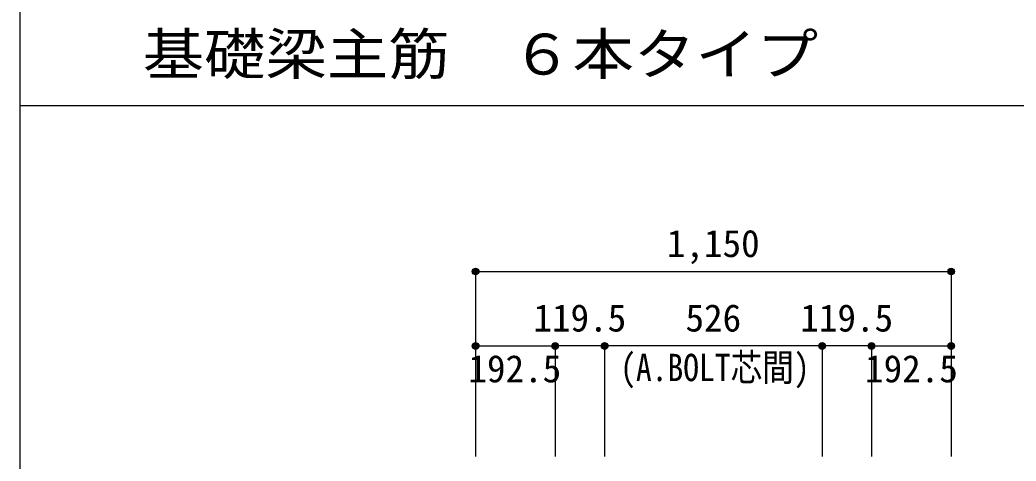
# Model space of a CAD drawing. Units: millimetres at full size, sheet at 1:30. Extents: x -5973 to 5954, y -4195 to 4201.
# Drawn here: x -5973 to -3564, y -1081 to -15 of the extents above; entities that cross this region are included whole.
import ezdxf
from ezdxf.enums import TextEntityAlignment as Align

# ---------------------------------------------------------------- set-up
doc = ezdxf.new("R2010")
doc.units = ezdxf.units.MM
doc.header["$LTSCALE"] = 30
doc.header["$PDMODE"] = 32
doc.header["$PDSIZE"] = 15
for name, color, linetype in [('0-7_文字', 4, 'Continuous'), ('0-D_寸法', 4, 'Continuous'), ('6-7_文字', 7, 'Continuous'), ('F-0_枠', 6, 'Continuous')]:
    doc.layers.add(name, color=color, linetype=linetype)
doc.styles.add('ＭＳ ゴシック', font='')
doc.styles.get('ＭＳ ゴシック').set_extended_font_data('MS Gothic')

msp = doc.modelspace()

# ---------------------------------------------------------------- linework, layer by layer
at = {"layer": '0-D_寸法'}
for p, q in [((-4870.8, -622.85), (-4870.8, -802.85)), ((-4870.8, -622.85), (-4870.8, -802.85)), ((-4870.8, -622.85), (-3720.8, -622.85)), ((-4870.8, -622.85), (-3720.8, -622.85)), ((-3720.8, -622.85), (-3720.8, -802.85)), ((-4870.8, -802.85), (-4870.8, -1069.89)), ((-4870.8, -802.85), (-4678.3, -802.85)), ((-4558.8, -802.85), (-4678.3, -802.85)), ((-4678.3, -802.85), (-4678.3, -1069.89)), ((-4032.8, -802.85), (-4558.8, -802.85)), ((-4558.8, -802.85), (-4558.8, -1069.89)), ((-3913.3, -802.85), (-4032.8, -802.85)), ((-4032.8, -802.85), (-4032.8, -1069.89)), ((-3913.3, -802.85), (-3913.3, -1069.89)), ((-3913.3, -802.85), (-3720.8, -802.85)), ((-3720.8, -802.85), (-3720.8, -1069.89)), ((-3720.8, -802.85), (-3720.8, -1069.89))]:
    msp.add_line(p, q, dxfattribs=at)
for centre, radius in [((-4870.8, -622.85), 8), ((-4870.8, -622.85), 7.2), ((-4870.8, -622.85), 6.4), ((-4870.8, -622.85), 5.6), ((-4870.8, -622.85), 4.8), ((-4870.8, -622.85), 4), ((-4870.8, -622.85), 3.2), ((-4870.8, -622.85), 2.4), ((-4870.8, -622.85), 1.6), ((-4870.8, -622.85), 0.8), ((-3720.8, -622.85), 8), ((-3720.8, -622.85), 7.2), ((-3720.8, -622.85), 6.4), ((-3720.8, -622.85), 5.6), ((-3720.8, -622.85), 4.8), ((-3720.8, -622.85), 4), ((-3720.8, -622.85), 3.2), ((-3720.8, -622.85), 2.4), ((-3720.8, -622.85), 1.6), ((-3720.8, -622.85), 0.8), ((-4870.8, -802.85), 8), ((-4678.3, -802.85), 8), ((-4558.8, -802.85), 8), ((-4032.8, -802.85), 8), ((-3913.3, -802.85), 8), ((-3720.8, -802.85), 8), ((-4870.8, -802.85), 7.2), ((-4870.8, -802.85), 6.4), ((-4870.8, -802.85), 5.6), ((-4870.8, -802.85), 4.8), ((-4870.8, -802.85), 4), ((-4870.8, -802.85), 3.2), ((-4870.8, -802.85), 2.4), ((-4870.8, -802.85), 1.6), ((-4870.8, -802.85), 0.8), ((-4678.3, -802.85), 7.2), ((-4678.3, -802.85), 6.4), ((-4678.3, -802.85), 5.6), ((-4678.3, -802.85), 4.8), ((-4678.3, -802.85), 4), ((-4678.3, -802.85), 3.2), ((-4678.3, -802.85), 2.4), ((-4678.3, -802.85), 1.6), ((-4678.3, -802.85), 0.8), ((-4558.8, -802.85), 7.2), ((-4558.8, -802.85), 6.4), ((-4558.8, -802.85), 5.6), ((-4558.8, -802.85), 4.8), ((-4558.8, -802.85), 4), ((-4558.8, -802.85), 3.2), ((-4558.8, -802.85), 2.4), ((-4558.8, -802.85), 1.6), ((-4558.8, -802.85), 0.8), ((-4032.8, -802.85), 7.2), ((-4032.8, -802.85), 6.4), ((-4032.8, -802.85), 5.6), ((-4032.8, -802.85), 4.8), ((-4032.8, -802.85), 4), ((-4032.8, -802.85), 3.2), ((-4032.8, -802.85), 2.4), ((-4032.8, -802.85), 1.6), ((-4032.8, -802.85), 0.8), ((-3913.3, -802.85), 7.2), ((-3913.3, -802.85), 6.4), ((-3913.3, -802.85), 5.6), ((-3913.3, -802.85), 4.8), ((-3913.3, -802.85), 4), ((-3913.3, -802.85), 3.2), ((-3913.3, -802.85), 2.4), ((-3913.3, -802.85), 1.6), ((-3913.3, -802.85), 0.8), ((-3720.8, -802.85), 7.2), ((-3720.8, -802.85), 6.4), ((-3720.8, -802.85), 5.6), ((-3720.8, -802.85), 4.8), ((-3720.8, -802.85), 4), ((-3720.8, -802.85), 3.2), ((-3720.8, -802.85), 2.4), ((-3720.8, -802.85), 1.6), ((-3720.8, -802.85), 0.8)]:
    msp.add_circle(centre, radius, dxfattribs=at)
at = {"layer": '0-D_寸法', "color": 7}
for p in [(-4870.8, -622.85), (-4870.8, -622.85), (-3720.8, -622.85), (-4870.8, -802.85), (-4678.3, -802.85), (-4558.8, -802.85), (-4032.8, -802.85), (-3913.3, -802.85), (-3720.8, -802.85)]:
    msp.add_point(p, dxfattribs=at)
at = {"layer": 'F-0_枠'}
msp.add_line((-5972.88, 4201.15), (-5972.88, -4195.24), dxfattribs=at)
at = {"layer": 'F-0_枠', "color": 2}
msp.add_line((-5972.88, -222.05), (3723.6, -222.05), dxfattribs=at)

# ---------------------------------------------------------------- texts
at = {"layer": '0-7_文字', "style": 'ＭＳ ゴシック', "width": 0.85}
msp.add_text('(A.BOLT芯間)', height=65.98, dxfattribs=at).set_placement((-4521.31, -907.62), align=Align.BOTTOM_LEFT)
at = {"layer": '0-D_寸法', "style": 'ＭＳ ゴシック'}
for s, p in [('1,150', (-4408.3, -607.85)), ('119.5', (-4731.05, -787.85)), ('526', (-4363.3, -787.85)), ('119.5', (-4085.55, -787.85)), ('192.5', (-4888.26, -910.51)), ('192.5', (-3929.04, -910.51))]:
    msp.add_text(s, height=65.98, dxfattribs=at).set_placement(p, align=Align.BOTTOM_LEFT)
at = {"layer": '6-7_文字', "color": 2, "style": 'ＭＳ ゴシック', "width": 1.1}
msp.add_text('\u3000\u3000基礎梁主筋\u3000６本タイプ', height=98.97, dxfattribs=at).set_placement((-5972.88, -177.05), align=Align.BOTTOM_LEFT)

doc.saveas('drawing.dxf')
